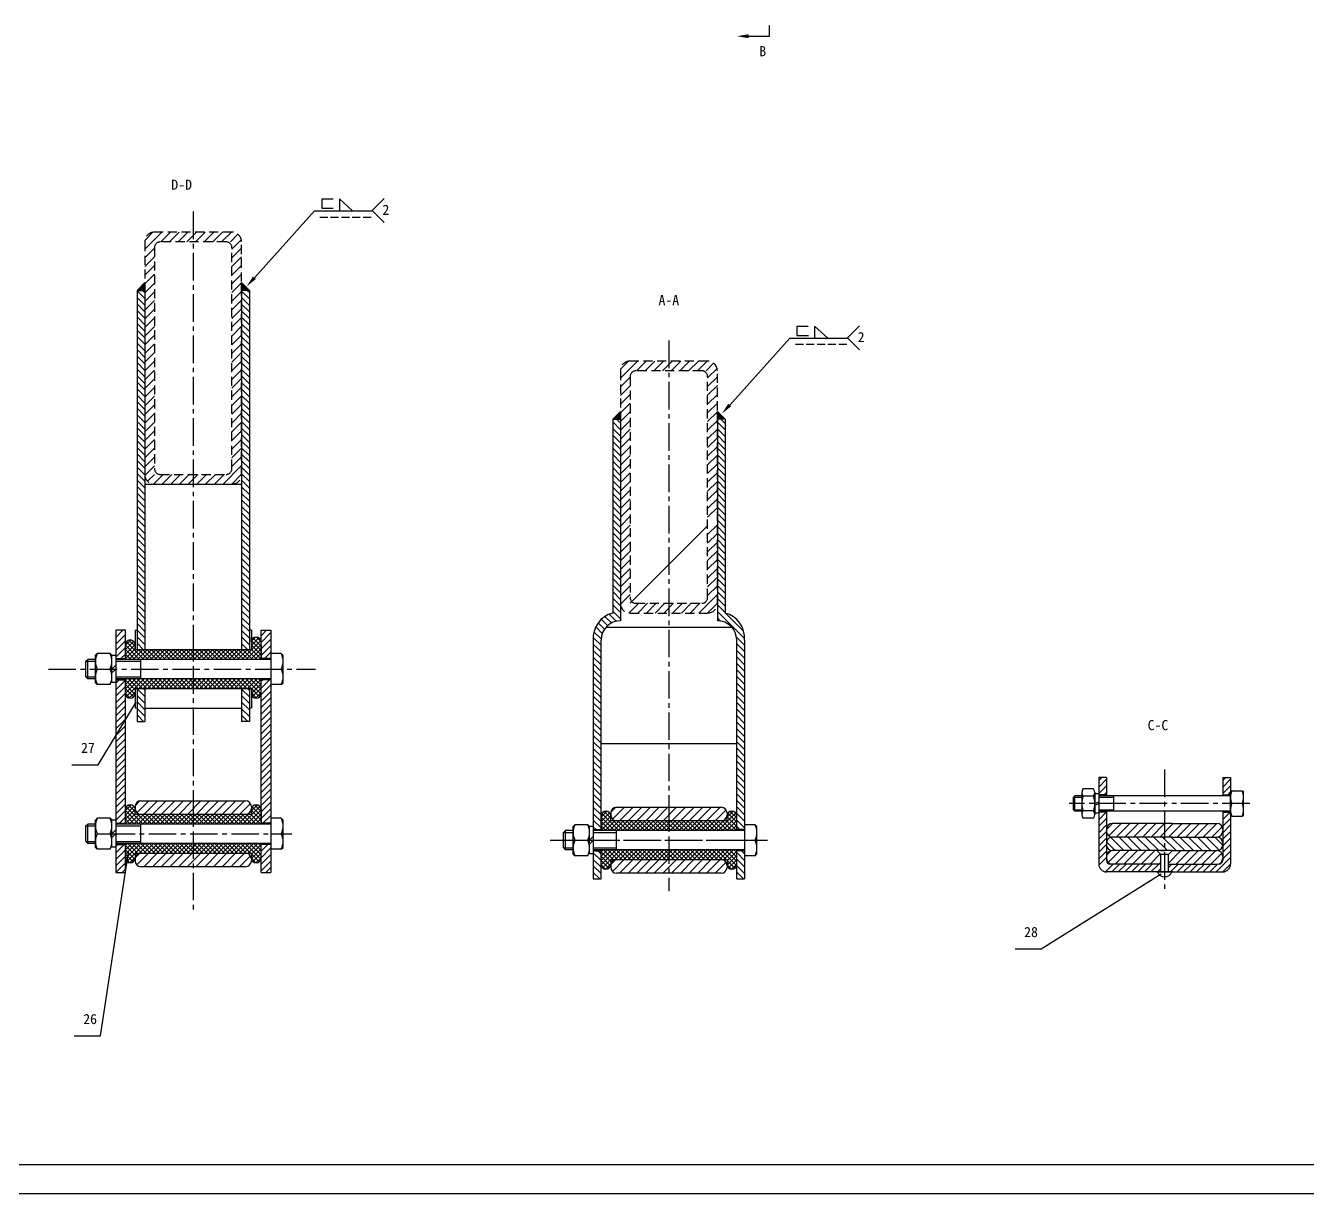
# Model space of a CAD drawing. Header units: millimetres. Extents: x -4667 to 8941, y -1665 to 5310.
# Drawn here: x 4423.8 to 4867, y 3129.6 to 3533.4 of the extents above; entities that cross this region are included whole.
import ezdxf

# ---------------------------------------------------------------- set-up
doc = ezdxf.new("R2010")
doc.units = ezdxf.units.MM
doc.linetypes.add('CENTER2', pattern=[28.575000000000003, 19.05, -3.175, 3.175, -3.175])
doc.linetypes.add('DASHED2', pattern=[9.524999999999999, 6.35, -3.175])
for name, color, linetype in [('尺寸', 4, 'CONTINUOUS'), ('点划线', 6, 'CENTER2'), ('细实线', 3, 'CONTINUOUS'), ('虚线', 4, 'DASHED2')]:
    doc.layers.add(name, color=color, linetype=linetype)
doc.layers.add('粗实线', color=2, linetype='CONTINUOUS', lineweight=30)
doc.styles.get("Standard").update_dxf_attribs({"font": '', "height": 3.5})
doc.styles.get('Standard').set_extended_font_data('SimSun')
pattern_1 = [(135, (4662.968672351, 3238.314031101863), (-1.128144675209312, -1.128144675209312), [])]

msp = doc.modelspace()

# ---------------------------------------------------------------- hatches: boundary and pattern name
at = {"layer": '粗实线', "ltscale": 0.5}
for points in [[(4462.328492694676, 3441.858864045302), (4465.008492694677, 3441.858864045302), (4465.008492694677, 3444.538864045301)], [(4498.508492694677, 3444.538864045301), (4498.508492694677, 3441.858864045302), (4501.188492694675, 3441.858864045302)], [(4626.788676068878, 3397.278160043443), (4629.468676068878, 3397.278160043443), (4629.468676068878, 3399.958160043442)], [(4626.788676068878, 3397.278160043443), (4629.468676068878, 3397.278160043443), (4629.468676068878, 3399.958160043442)], [(4662.968668633122, 3399.958160043443), (4662.968668633122, 3397.278160043443), (4665.648668633123, 3397.278160043443)]]:
    msp.add_hatch(color=256, dxfattribs=at).paths.add_polyline_path(points)
at = {"layer": '细实线', "ltscale": 0.5}
h = msp.add_hatch(dxfattribs=at)
h.set_pattern_fill('ANSI31', color=256, scale=0.5025000000000001, angle=90, style=0)
h.set_pattern_definition([(135, (4462.328492694676, 3292.757710508634), (-1.128144675209312, -1.128144675209312), [])])
h.paths.add_polyline_path([(4465.008492694675, 3375.528864045301), (4465.008492694677, 3441.858864045302), (4462.328492694676, 3441.858864045302), (4462.328492694676, 3324.303796438658), (4462.328492694676, 3317.603796438658), (4465.008492694677, 3317.603796438658)])
h.paths.add_polyline_path([(4498.508492694677, 3317.603796438658), (4501.188492694675, 3317.603796438658), (4501.188492694675, 3324.303796438658), (4501.188492694675, 3441.858864045302), (4498.508492694677, 3441.858864045302), (4498.508492694677, 3375.528864045302)])
h.paths.add_polyline_path([(4498.508492694677, 3292.757710508634), (4501.188492694675, 3292.757710508634), (4501.188492694675, 3297.503796438657), (4501.188492694675, 3304.203796438658), (4498.508492694677, 3304.203796438658)])
h.paths.add_polyline_path([(4465.008492694677, 3304.203796438658), (4462.328492694676, 3304.203796438658), (4462.328492694676, 3297.503796438657), (4462.328492694676, 3292.757710508634), (4465.008492694677, 3292.757710508634)])
h = msp.add_hatch(dxfattribs=at)
h.set_pattern_fill('ANSI31', color=256, scale=0.5025000000000001, angle=90, style=0)
h.set_pattern_definition(pattern_1)
h.paths.add_polyline_path([(4620.088672350999, 3320.89816231722, -0.3677275726219913), (4626.788672351, 3330.278162317221), (4626.788672351, 3397.278156325565), (4626.788676068878, 3397.278160043443), (4629.468672351, 3397.278160043443), (4629.468672351, 3327.598162317221, 0.4142135623730951), (4622.768672351, 3320.89816231722), (4622.768672351, 3255.399031101863), (4620.088672350999, 3255.399031101863)])
h.paths.add_polyline_path([(4620.088672350999, 3244.344031101863), (4620.088672350999, 3248.029031101863), (4622.768672351, 3248.029031101863), (4622.768672351001, 3243.339031101863), (4622.768672351, 3238.314031101863), (4620.088672350999, 3238.314031101863)])
h = msp.add_hatch(dxfattribs=at)
h.set_pattern_fill('ANSI31', color=256, scale=0.5025000000000001, angle=90, style=0)
h.set_pattern_definition(pattern_1)
h.paths.add_polyline_path([(4672.348672351, 3320.89816231722, 0.3677275726219913), (4665.648672351001, 3330.278162317221), (4665.648672351001, 3397.278156325565), (4665.648668633123, 3397.278160043443), (4662.968672351, 3397.278160043443), (4662.968672351, 3327.598162317221, -0.4142135623730951), (4669.668672350999, 3320.89816231722), (4669.668672350999, 3255.399031101863), (4672.348672351, 3255.399031101863)])
h.paths.add_polyline_path([(4672.348672351, 3244.344031101863), (4672.348672351, 3248.029031101863), (4669.668672350999, 3248.029031101863), (4669.668672350999, 3243.339031101863), (4669.668672350999, 3238.314031101863), (4672.348672351, 3238.314031101863)])
h = msp.add_hatch(dxfattribs=at)
h.set_pattern_fill('ANSI31', color=256, scale=0.5025000000000001, style=0)
h.set_pattern_definition([(45, (4454.958492694675, 3240.553796438658), (-1.128144675209312, 1.128144675209312), [])])
h.paths.add_polyline_path([(4508.558492694676, 3307.218796438658), (4505.208492694675, 3307.218796438658), (4505.208492694675, 3302.528796438657), (4505.208492694675, 3257.638796438658), (4508.558492694676, 3257.638796438658)])
h.paths.add_polyline_path([(4458.308492694676, 3307.218796438658), (4454.958492694675, 3307.218796438658), (4454.958492694675, 3257.638796438658), (4458.308492694676, 3257.638796438658)])
h.paths.add_polyline_path([(4458.308492694676, 3250.268796438658), (4454.958492694675, 3250.268796438658), (4454.958492694675, 3240.553796438658), (4458.308492694676, 3240.553796438658)])
h.paths.add_polyline_path([(4508.558492694676, 3250.268796438658), (4505.208492694675, 3250.268796438658), (4505.208492694675, 3245.578796438658), (4505.208492694675, 3240.553796438658), (4508.558492694676, 3240.553796438658)])
h.paths.add_polyline_path([(4508.558492694676, 3324.303796438658), (4505.208492694675, 3324.303796438658), (4505.208492694675, 3314.588796438657), (4508.558492694676, 3314.588796438657)])
h.paths.add_polyline_path([(4458.308492694676, 3324.303796438658), (4454.958492694675, 3324.303796438658), (4454.958492694675, 3314.588796438657), (4458.308492694676, 3314.588796438657)])
h = msp.add_hatch(dxfattribs=at)
h.set_pattern_fill('ANSI37', color=256, scale=0.335, angle=90, style=0)
h.set_pattern_definition([(135, (4458.308492694676, 3243.903796438657), (-0.7520964501395416, -0.7520964501395415), []), (225, (4458.308492694676, 3243.903796438657), (0.7520964501395415, -0.7520964501395416), [])])
h.paths.add_polyline_path([(4505.208492694675, 3319.278796438657), (4505.208492694675, 3320.283796438657, 0.414213562373115), (4503.533492694674, 3321.958796438657, 0.4142135623730418), (4501.858492694675, 3320.283796438657), (4501.858492694675, 3319.613796438658), (4501.858492694675, 3317.603796438658), (4481.758492694677, 3317.603796438658), (4481.758492694677, 3314.253796438657), (4505.208492694675, 3314.253796438657)])
h.paths.add_polyline_path([(4505.208492694675, 3307.553796438658), (4481.758492694677, 3307.553796438658), (4481.758492694677, 3304.203796438658), (4501.858492694675, 3304.203796438658), (4501.858492694675, 3302.528796438657, 0.4142135623730951), (4503.533492694674, 3300.853796438658, 0.4142135623730751), (4505.208492694675, 3302.528796438657)])
h.paths.add_polyline_path([(4481.758492694677, 3307.553796438658), (4458.308492694676, 3307.553796438658), (4458.308492694676, 3302.528796438657, 0.4142135623731483), (4459.983492694677, 3300.853796438658, 0.4142135623730817), (4461.658492694676, 3302.528796438657), (4461.658492694676, 3304.203796438658), (4481.758492694677, 3304.203796438658)])
h.paths.add_polyline_path([(4481.758492694677, 3317.603796438658), (4461.658492694676, 3317.603796438658), (4461.658492694676, 3319.278796438657, 0.4142135623730951), (4459.983492694677, 3320.953796438658, 0.4142135623731483), (4458.308492694676, 3319.278796438657), (4458.308492694676, 3314.253796438657), (4481.758492694677, 3314.253796438657)])
h.paths.add_polyline_path([(4481.758492694677, 3260.653796438657), (4461.658492694676, 3260.653796438657), (4461.658492694676, 3262.328796438658, 0.4142135623730951), (4459.983492694677, 3264.003796438657, 0.4142135623731483), (4458.308492694676, 3262.328796438658), (4458.308492694676, 3257.303796438658), (4481.758492694677, 3257.303796438658)])
h.paths.add_polyline_path([(4505.208492694675, 3262.328796438658, 0.4142135623730951), (4503.533492694674, 3264.003796438657, 0.4142135623730817), (4501.858492694675, 3262.328796438658), (4501.858492694675, 3260.653796438657), (4481.758492694677, 3260.653796438657), (4481.758492694677, 3257.303796438658), (4505.208492694675, 3257.303796438658)])
h.paths.add_polyline_path([(4505.208492694675, 3250.603796438658), (4481.758492694677, 3250.603796438658), (4481.758492694677, 3247.253796438657), (4501.858492694675, 3247.253796438657), (4501.858492694675, 3245.578796438658, 0.4142135623730951), (4503.533492694674, 3243.903796438657, 0.4142135623730751), (4505.208492694675, 3245.578796438657)])
h.paths.add_polyline_path([(4481.758492694677, 3250.603796438658), (4458.308492694676, 3250.603796438658), (4458.308492694676, 3245.578796438658, 0.4142135623731483), (4459.983492694677, 3243.903796438657, 0.4142135623730817), (4461.658492694676, 3245.578796438658), (4461.658492694676, 3247.253796438657), (4481.758492694677, 3247.253796438657)])
h = msp.add_hatch(dxfattribs=at)
h.set_pattern_fill('ANSI31', color=256, scale=0.5025000000000001, style=0)
h.set_pattern_definition([(45, (4794.837009746865, 3240.764241948602), (-1.128144675209312, 1.128144675209312), [])])
h.paths.add_polyline_path([(4840.397009746866, 3261.39565544069), (4837.717009746866, 3261.39565544069), (4837.717009746866, 3252.824241948601), (4837.717009746866, 3248.134241948601), (4837.717009746866, 3245.454241948602, -0.4142135623731672), (4835.707009746866, 3243.444241948601), (4818.957009746866, 3243.444241948601), (4818.957009746866, 3240.764241948602), (4820.096009746865, 3240.764241948602), (4837.717009746866, 3240.764241948602, 0.4142135623730951), (4840.397009746866, 3243.444241948601)])
h.paths.add_polyline_path([(4816.277009746866, 3243.444241948601), (4799.527009746866, 3243.444241948601), (4798.857009746866, 3243.444241948601, -0.4142135623730951), (4797.517009746865, 3244.784241948601), (4797.517009746865, 3248.134241948601), (4797.517009746865, 3252.824241948601), (4797.517009746865, 3261.39565544069), (4794.837009746865, 3261.39565544069), (4794.837009746865, 3261.06065544069), (4794.837009746865, 3243.444241948601, 0.4142135623730951), (4797.517009746865, 3240.764241948602), (4816.277009746866, 3240.764241948602)])
h.paths.add_polyline_path([(4797.517009746865, 3273.437029631574), (4794.837009746865, 3273.437029631574), (4794.837009746865, 3267.425655440689), (4797.517009746865, 3267.425655440689)])
h.paths.add_polyline_path([(4840.397009746866, 3273.437029631574), (4837.717009746866, 3273.437029631574), (4837.717009746866, 3267.425655440689), (4840.397009746866, 3267.425655440689)])
h = msp.add_hatch(dxfattribs=at)
h.set_pattern_fill('ANSI31', color=256, scale=0.67, style=0)
h.set_pattern_definition([(45, (4461.658492694676, 3242.563796438658), (-1.504192900279083, 1.504192900279083), [])])
h.paths.add_polyline_path([(4481.758492694675, 3265.343796438658), (4463.668492694676, 3265.343796438658, 0.4142135623731042), (4461.658492694676, 3263.333796438657), (4461.658492694676, 3262.663796438657, 0.4142135623730951), (4463.668492694676, 3260.653796438657), (4481.758492694677, 3260.653796438657)])
h.paths.add_polyline_path([(4501.858492694675, 3262.663796438657), (4501.858492694675, 3263.333796438657, 0.4142135623730264), (4499.848492694675, 3265.343796438658), (4481.758492694677, 3265.343796438658), (4481.758492694677, 3260.653796438657), (4499.848492694675, 3260.653796438657, 0.4142135623730083)])
h.paths.add_polyline_path([(4501.858492694675, 3244.573796438658), (4501.858492694675, 3245.243796438657, 0.4142135623730862), (4499.848492694675, 3247.253796438657), (4481.758492694677, 3247.253796438657), (4481.758492694677, 3242.563796438658), (4499.848492694675, 3242.563796438658, 0.414213562373114)])
h.paths.add_polyline_path([(4481.758492694675, 3247.253796438657), (4463.668492694676, 3247.253796438657, 0.4142135623730862), (4461.658492694676, 3245.243796438657), (4461.658492694676, 3244.573796438658, 0.4142135623731145), (4463.668492694676, 3242.563796438658), (4481.758492694677, 3242.563796438658)])
h = msp.add_hatch(dxfattribs=at)
h.set_pattern_fill('ANSI37', color=256, scale=0.335, angle=90, style=0)
h.set_pattern_definition([(135, (4622.768672351, 3241.664031101864), (-0.7520964501395416, -0.7520964501395415), []), (225, (4622.768672351, 3241.664031101864), (0.7520964501395415, -0.7520964501395416), [])])
h.paths.add_polyline_path([(4646.218672351, 3258.414031101864), (4646.218672351, 3255.064031101863), (4669.668672350999, 3255.064031101863), (4669.668672350999, 3260.089031101863, 0.4142135623730951), (4667.993672351, 3261.764031101863, 0.4142135623730817), (4666.318672350999, 3260.089031101863), (4666.318672351001, 3258.414031101864)])
h.paths.add_polyline_path([(4626.118672351, 3258.414031101864), (4626.118672351, 3260.089031101863, 0.4142135623730951), (4624.443672351001, 3261.764031101863, 0.4142135623731483), (4622.768672351, 3260.089031101863), (4622.768672351, 3255.064031101863), (4646.218672351, 3255.064031101863), (4646.218672351, 3258.414031101864)])
h.paths.add_polyline_path([(4622.768672351001, 3248.364031101863), (4622.768672351001, 3243.339031101863, 0.4142135623730951), (4624.443672351001, 3241.664031101864, 0.4142135623730817), (4626.118672351, 3243.339031101863), (4626.118672351, 3245.014031101863), (4646.218672351, 3245.014031101863), (4646.218672351, 3248.364031101863)])
h.paths.add_polyline_path([(4646.218672351, 3248.364031101863), (4646.218672351, 3245.014031101863), (4666.318672351001, 3245.014031101863), (4666.318672350999, 3243.339031101863, 0.4142135623730951), (4667.993672351, 3241.664031101864, 0.4142135623730618), (4669.668672350999, 3243.339031101863), (4669.668672350999, 3248.364031101863)])
h = msp.add_hatch(dxfattribs=at)
h.set_pattern_fill('ANSI31', color=256, scale=0.67, style=0)
h.set_pattern_definition([(45, (4626.118672351, 3240.324031101864), (-1.504192900279083, 1.504192900279083), [])])
h.paths.add_polyline_path([(4646.218672351, 3258.414031101864), (4646.218672351, 3263.104031101863), (4628.128672351, 3263.104031101863, 0.4142135623730951), (4626.118672351, 3261.094031101863), (4626.118672351, 3260.424031101863, 0.4142135623730951), (4628.128672351, 3258.414031101864)])
h.paths.add_polyline_path([(4664.308672351, 3258.414031101864, 0.4142135623730061), (4666.318672351001, 3260.424031101863), (4666.318672351001, 3261.094031101863, 0.4142135623730284), (4664.308672351, 3263.104031101863), (4646.218672351, 3263.104031101863), (4646.218672351, 3258.414031101864)])
h.paths.add_polyline_path([(4646.218672351, 3245.014031101863), (4646.218672351, 3240.324031101864), (4664.308672351, 3240.324031101864, 0.4142135623731172), (4666.318672351001, 3242.334031101864), (4666.318672351001, 3243.004031101863, 0.414213562373084), (4664.308672351, 3245.014031101863)])
h.paths.add_polyline_path([(4646.218672351, 3240.324031101864), (4646.218672351, 3245.014031101863), (4628.128672351, 3245.014031101863, 0.4142135623730951), (4626.118672351, 3243.004031101863), (4626.118672351, 3242.334031101864, 0.4142135623731173), (4628.128672351, 3240.324031101864)])
h = msp.add_hatch(dxfattribs=at)
h.set_pattern_fill('ANSI31', color=256, scale=0.67, style=0)
h.set_pattern_definition([(45, (4797.517009746865, 3243.444241948601), (-1.504192900279083, 1.504192900279083), [])])
h.paths.add_polyline_path([(4817.617009746866, 3257.514241948601), (4799.527009746866, 3257.514241948602, 0.4142135623730951), (4797.517009746865, 3255.504241948602), (4797.517009746865, 3254.834241948602, 0.4142135623730951), (4799.527009746866, 3252.824241948601), (4817.617009746866, 3252.824241948601)])
h.paths.add_polyline_path([(4835.707009746866, 3257.514241948602), (4820.297009746866, 3257.514241948601), (4817.617009746866, 3257.514241948601), (4817.617009746866, 3252.824241948601), (4820.297009746866, 3252.824241948601), (4835.707009746866, 3252.824241948601, 0.4142135623730951), (4837.717009746866, 3254.834241948602), (4837.717009746866, 3255.504241948602, 0.4142135623730951)])
h.paths.add_polyline_path([(4837.717009746866, 3246.124241948602, 0.4142135623731007), (4835.707009746866, 3248.134241948601), (4820.297009746866, 3248.134241948601), (4818.957009746866, 3246.794241948602), (4818.957009746866, 3243.444241948601), (4835.707009746866, 3243.444241948601, 0.4142135623731672), (4837.717009746866, 3245.454241948602)])
h.paths.add_polyline_path([(4816.277009746866, 3246.794241948601), (4814.903509746866, 3248.134241948601), (4799.527009746866, 3248.134241948601, 0.4142135623730951), (4797.517009746865, 3246.124241948602), (4797.517009746865, 3245.454241948602, 0.4142135623730951), (4799.527009746866, 3243.444241948601), (4816.277009746866, 3243.444241948601)])
h = msp.add_hatch(dxfattribs=at)
h.set_pattern_fill('ANSI31', color=256, scale=0.67, angle=90, style=0)
h.set_pattern_definition([(135, (4797.517009746865, 3248.134241948601), (-1.504192900279083, -1.504192900279083), [])])
h.paths.add_polyline_path([(4817.617009746866, 3252.824241948601), (4799.527009746866, 3252.824241948601, 0.4142135623730951), (4797.517009746865, 3250.814241948601), (4797.517009746865, 3250.144241948601, 0.4142135623730951), (4799.527009746866, 3248.134241948601), (4817.617009746866, 3248.134241948601)])
h.paths.add_polyline_path([(4837.717009746866, 3250.144241948602), (4837.717009746866, 3250.814241948601, 0.4142135623730951), (4835.707009746866, 3252.824241948601), (4820.297009746866, 3252.824241948601), (4817.617009746866, 3252.824241948601), (4817.617009746866, 3248.134241948601), (4818.957009746866, 3248.134241948601), (4820.297009746866, 3248.134241948601), (4835.707009746866, 3248.134241948601, 0.4142135623731285)])
at = {"layer": '虚线', "ltscale": 0.5}
h = msp.add_hatch(dxfattribs=at)
h.set_pattern_fill('ANSI31', color=256, scale=0.67, style=0)
h.set_pattern_definition([(45, (4465.008492694677, 3374.858864045301), (-1.504192900279083, 1.504192900279083), [])])
h.paths.add_polyline_path([(4495.158492694676, 3378.208864045301), (4481.758492694677, 3378.208864045301), (4481.758492694677, 3374.858864045301), (4495.158492694676, 3374.858864045302, 0.4142135623731218), (4498.508492694677, 3378.208864045301), (4498.508492694677, 3441.858864045302), (4498.508492694677, 3458.608864045302, 0.4142135623730951), (4495.158492694676, 3461.958864045301), (4481.758492694677, 3461.958864045301), (4481.758492694677, 3458.608864045302), (4495.158492694676, 3458.608864045302)])
h.paths.add_polyline_path([(4468.358492694675, 3458.608864045302), (4481.758492694677, 3458.608864045302), (4481.758492694677, 3461.958864045301), (4468.358492694675, 3461.958864045301, 0.4142135623730951), (4465.008492694677, 3458.608864045302), (4465.008492694677, 3378.208864045301, 0.4142135623731017), (4468.358492694675, 3374.858864045301), (4481.758492694677, 3374.858864045302), (4481.758492694677, 3378.208864045301), (4468.358492694675, 3378.208864045301)])
h = msp.add_hatch(dxfattribs=at)
h.set_pattern_fill('ANSI31', color=256, scale=0.67, style=0)
h.set_pattern_definition([(45, (4629.468672351, 3330.278162317221), (-1.504192900279083, 1.504192900279083), [])])
h.paths.add_polyline_path([(4659.618672351, 3333.628162317221), (4646.218672351, 3333.628162317221), (4646.218672351, 3330.278162317221), (4659.618672351, 3330.278162317221, 0.4142135623730685), (4662.968672351, 3333.628162317221), (4662.968672351, 3397.278162317221), (4662.968672351, 3414.028162317221, 0.4142135623730951), (4659.618672351, 3417.378162317221), (4646.218672351, 3417.378162317221), (4646.218672351, 3414.02816231722), (4659.618672351, 3414.028162317221)])
h.paths.add_polyline_path([(4632.818672351001, 3414.028162317221), (4646.218672351, 3414.028162317221), (4646.218672351, 3417.378162317221), (4632.818672351001, 3417.378162317221, 0.4142135623730951), (4629.468672351, 3414.028162317221), (4629.468672351, 3333.628162317221, 0.4142135623731017), (4632.818672351001, 3330.27816231722), (4646.218672351, 3330.278162317221), (4646.218672351, 3333.628162317221), (4632.818672351001, 3333.628162317221)])

# ---------------------------------------------------------------- linework, layer by layer
at = {"layer": '尺寸', "ltscale": 0.5}
for p, q in [((4530.132867107815, 3473.349538016424), (4526.18201361315, 3473.349538016424)), ((4526.18201361315, 3473.349538016424), (4526.18201361315, 3470.266874543826)), ((4526.18201361315, 3470.266874543826), (4530.194589751831, 3470.266874543826)), ((4532.295519208667, 3473.45395223402), (4532.295519208667, 3469.391765235701)), ((4536.832205481667, 3469.391765235701), (4532.295519208667, 3473.45395223402)), ((4525.575491519645, 3467.133906073659), (4528.33200465882, 3467.133906073659)), ((4529.260520405725, 3467.133906073659), (4532.0170335449, 3467.133906073659)), ((4532.295519208667, 3469.391765235701), (4536.832205481667, 3469.391765235701)), ((4533.032594046184, 3467.133906073659), (4535.789107185359, 3467.133906073659)), ((4536.746657033807, 3467.133906073659), (4539.503170172982, 3467.133906073659)), ((4540.547764775816, 3467.133906073659), (4543.304277914991, 3467.133906073659)), ((4694.428157658527, 3429.335470493432), (4690.477304163862, 3429.335470493432)), ((4690.477304163862, 3429.335470493432), (4690.477304163862, 3426.252807020834)), ((4690.477304163862, 3426.252807020834), (4694.489880302543, 3426.252807020834)), ((4696.590809759378, 3429.439884711028), (4696.590809759378, 3425.377697712709)), ((4701.127496032379, 3425.377697712709), (4696.590809759378, 3429.439884711028)), ((4690.012959965039, 3423.192086898462), (4692.769473104214, 3423.192086898462)), ((4693.69798885112, 3423.192086898462), (4696.454501990294, 3423.192086898462)), ((4696.590809759378, 3425.377697712709), (4701.127496032379, 3425.377697712709)), ((4697.470062491579, 3423.192086898462), (4700.226575630753, 3423.192086898462)), ((4701.184125479202, 3423.192086898462), (4703.940638618376, 3423.192086898462)), ((4704.98523322121, 3423.192086898462), (4707.741746360385, 3423.192086898462))]:
    msp.add_line(p, q, dxfattribs=at)
at = {"layer": '点划线', "ltscale": 0.5}
for p, q in [((4481.758492694677, 3469.077143360624), (4481.758492694677, 3227.631767588288)), ((4646.218672351, 3424.496441632544), (4646.218672351, 3234.105490636983)), ((4431.696845980076, 3310.903796438657), (4524.022960557288, 3310.903796438657)), ((4817.617009746866, 3276.132785222664), (4817.617009746866, 3234.916112488076)), ((4847.066009587024, 3264.410655440689), (4784.600092518333, 3264.410655440689)), ((4452.114286969754, 3253.953796438658), (4515.861373633066, 3253.953796438658)), ((4605.143400218743, 3251.714031101863), (4677.88759761537, 3251.714031101863)), ((4616.574466626078, 3251.714031101863), (4680.32155328939, 3251.714031101863))]:
    msp.add_line(p, q, dxfattribs=at)
at = {"layer": '粗实线', "ltscale": 0.5}
for p, q in [((4681.041936280923, 3529.733802358775), (4681.041936280923, 3533.394044034555)), ((4465.008492694677, 3444.538864045301), (4462.328492694676, 3441.858864045302)), ((4465.008492694677, 3441.858864045302), (4465.008492694677, 3444.538864045301)), ((4498.508492694677, 3441.858864045302), (4498.508492694677, 3444.538864045301)), ((4498.508492694677, 3444.538864045301), (4501.188492694675, 3441.858864045302)), ((4462.328492694676, 3441.858864045302), (4462.328492694676, 3324.303796438658)), ((4462.328492694676, 3441.858864045302), (4465.008492694677, 3441.858864045302)), ((4462.328492694676, 3441.858864045302), (4465.008492694677, 3441.858864045302)), ((4465.008492694677, 3441.858864045302), (4465.008492694675, 3375.528864045301)), ((4501.188492694675, 3441.858864045302), (4498.508492694677, 3441.858864045302)), ((4498.508492694677, 3441.858864045302), (4498.508492694677, 3375.528864045302)), ((4501.188492694675, 3441.858864045302), (4501.188492694675, 3324.303796438658)), ((4629.468676068878, 3399.958160043442), (4626.788676068878, 3397.278160043443)), ((4629.468676068878, 3399.958160043442), (4626.788676068878, 3397.278160043443)), ((4629.468676068878, 3397.278160043443), (4629.468676068878, 3399.958160043442)), ((4629.468676068878, 3397.278160043443), (4629.468676068878, 3399.958160043442)), ((4662.968668633122, 3397.278160043443), (4662.968668633122, 3399.958160043442)), ((4662.968668633122, 3399.958160043442), (4665.648668633123, 3397.278160043443)), ((4626.788672351, 3397.278162317221), (4629.468672351, 3397.278162317221)), ((4626.788672351, 3397.278162317221), (4626.788672351, 3330.278162317221)), ((4626.788672351, 3397.278162317221), (4629.468672351, 3397.278162317221)), ((4626.788672351, 3397.278162317221), (4626.788672351, 3330.278162317221)), ((4626.788676068878, 3397.278160043443), (4629.468676068878, 3397.278160043443)), ((4626.788676068878, 3397.278160043443), (4629.468676068878, 3397.278160043443)), ((4629.468672351, 3397.278162317221), (4629.468672351, 3327.598162317221)), ((4629.468672351, 3397.278162317221), (4629.468672351, 3327.598162317221)), ((4665.648668633123, 3397.278160043443), (4662.968668633122, 3397.278160043443)), ((4665.648672351001, 3397.278162317221), (4662.968672351, 3397.278162317221)), ((4662.968672351, 3397.278162317221), (4662.968672351, 3327.598162317221)), ((4665.648672351001, 3397.278162317221), (4665.648672351001, 3330.278162317221)), ((4465.008492694675, 3375.528864045301), (4465.008492694677, 3317.603796438658)), ((4465.008492694675, 3374.858864045302), (4498.508492694677, 3374.858864045302)), ((4498.508492694677, 3375.528864045302), (4498.508492694677, 3317.603796438658)), ((4458.308492694676, 3324.303796438658), (4454.958492694675, 3324.303796438658)), ((4454.958492694675, 3324.303796438658), (4454.958492694675, 3240.553796438658)), ((4458.308492694676, 3314.253796438657), (4458.308492694676, 3324.303796438658)), ((4461.658492694676, 3324.303796438658), (4461.658492694676, 3324.303796438658)), ((4461.658492694676, 3324.303796438658), (4461.658492694676, 3317.603796438658)), ((4461.658492694676, 3324.303796438658), (4462.328492694676, 3324.303796438658)), ((4462.328492694676, 3324.303796438658), (4462.328492694676, 3317.603796438658)), ((4501.188492694675, 3324.303796438658), (4501.188492694675, 3317.603796438658)), ((4501.858492694675, 3324.303796438658), (4501.188492694675, 3324.303796438658)), ((4501.858492694675, 3324.303796438658), (4501.858492694675, 3324.303796438658)), ((4501.858492694675, 3324.303796438658), (4501.858492694675, 3317.603796438658)), ((4505.208492694675, 3324.303796438658), (4508.558492694676, 3324.303796438658)), ((4505.208492694675, 3314.253796438657), (4505.208492694675, 3324.303796438658)), ((4508.558492694676, 3324.303796438658), (4508.558492694676, 3240.553796438658)), ((4624.519235098151, 3325.414031101864), (4667.918109603848, 3325.414031101864)), ((4459.983492694677, 3320.953796438658), (4459.983492694677, 3320.953796438658)), ((4461.658492694676, 3320.283796438658), (4461.658492694676, 3319.613796438658)), ((4461.658492694676, 3317.603796438658), (4461.658492694676, 3319.278796438657)), ((4501.858492694675, 3320.283796438657), (4501.858492694675, 3321.958796438657)), ((4501.858492694675, 3320.283796438658), (4501.858492694675, 3319.613796438657)), ((4501.858492694675, 3320.283796438658), (4501.858492694675, 3319.613796438658)), ((4503.533492694674, 3320.953796438658), (4503.533492694674, 3320.953796438658)), ((4505.208492694675, 3319.278796438657), (4505.208492694675, 3314.253796438657)), ((4620.088672350999, 3320.89816231722), (4620.088672350999, 3259.084031101864)), ((4620.088672350999, 3320.89816231722), (4620.088672351001, 3244.344031101863)), ((4622.768672351, 3255.064031101863), (4622.768672351, 3320.89816231722)), ((4622.768672351, 3255.064031101863), (4622.768672351, 3320.89816231722)), ((4669.668672350999, 3255.064031101863), (4669.668672350999, 3320.89816231722)), ((4672.348672351, 3320.89816231722), (4672.348672351, 3244.344031101863)), ((4448.526492694675, 3316.263796438658), (4447.990492694677, 3315.646993172823)), ((4447.990492694677, 3306.160599704492), (4447.990492694677, 3315.646993172824)), ((4453.082492694677, 3316.263796438658), (4448.526492694675, 3316.263796438658)), ((4453.082492694677, 3316.263796438658), (4453.618492694675, 3315.646993172823)), ((4453.618492694675, 3306.213796438657), (4453.618492694675, 3315.646993172824)), ((4453.618492694675, 3306.883796438658), (4453.618492694675, 3314.923796438658)), ((4501.858492694675, 3317.603796438658), (4461.658492694676, 3317.603796438658)), ((4481.758492694677, 3317.603796438658), (4481.758492694677, 3314.253796438657)), ((4448.526492694675, 3310.903796438657), (4453.082492694677, 3310.903796438657)), ((4453.618492694675, 3310.903796438657), (4454.958492694675, 3312.243796438658)), ((4453.618492694675, 3309.563796438658), (4454.958492694675, 3310.903796438657)), ((4454.958492694675, 3314.588796438657), (4458.308492694676, 3314.588796438657)), ((4508.558492694676, 3314.253796438657), (4454.958492694675, 3314.253796438657)), ((4508.558492694676, 3314.588796438657), (4505.208492694675, 3314.588796438657)), ((4448.526492694675, 3305.543796438658), (4447.990492694677, 3306.160599704492)), ((4508.558492694676, 3307.553796438658), (4454.958492694675, 3307.553796438658)), ((4454.958492694675, 3307.218796438658), (4458.308492694676, 3307.218796438658)), ((4458.308492694676, 3257.303796438658), (4458.308492694676, 3307.553796438658)), ((4481.758492694677, 3307.553796438658), (4481.758492694677, 3304.203796438658)), ((4505.208492694675, 3257.303796438658), (4505.208492694675, 3307.553796438658)), ((4505.208492694675, 3302.528796438657), (4505.208492694675, 3307.553796438658)), ((4508.558492694676, 3307.218796438658), (4505.208492694675, 3307.218796438658)), ((4453.082492694677, 3305.543796438657), (4448.526492694675, 3305.543796438657)), ((4461.658492694676, 3304.203796438658), (4461.658492694676, 3297.503796438657)), ((4461.658492694676, 3304.203796438658), (4501.858492694675, 3304.203796438658)), ((4461.658492694676, 3304.203796438658), (4461.658492694676, 3302.528796438657)), ((4461.658492694676, 3302.193796438658), (4461.658492694676, 3301.523796438658)), ((4462.328492694676, 3304.203796438658), (4462.328492694676, 3297.503796438657)), ((4465.008492694677, 3304.203796438658), (4465.008492694677, 3292.757710508634)), ((4498.508492694677, 3304.203796438658), (4498.508492694677, 3292.757710508634)), ((4501.188492694675, 3304.203796438658), (4501.188492694675, 3297.503796438657)), ((4501.858492694675, 3304.203796438658), (4501.858492694675, 3302.528796438657)), ((4501.858492694675, 3304.203796438658), (4501.858492694675, 3302.528796438657)), ((4501.858492694675, 3302.528796438657), (4501.858492694675, 3297.503796438657)), ((4461.658492694676, 3297.503796438657), (4461.658492694676, 3297.503796438657)), ((4461.658492694676, 3297.503796438657), (4462.328492694676, 3297.503796438657)), ((4462.328492694676, 3297.503796438657), (4462.328492694676, 3292.757710508634)), ((4498.508492694677, 3297.293610508634), (4465.008492694677, 3297.293610508634)), ((4501.188492694675, 3297.503796438657), (4501.188492694675, 3292.757710508634)), ((4501.188492694675, 3297.503796438657), (4501.858492694675, 3297.503796438657)), ((4501.858492694675, 3297.503796438657), (4501.858492694675, 3297.503796438657)), ((4462.328492694676, 3292.757710508634), (4465.008492694677, 3292.757710508634)), ((4501.188492694675, 3292.757710508634), (4498.508492694677, 3292.757710508634)), ((4622.768672351, 3285.214031101863), (4669.668672350999, 3285.214031101863)), ((4794.837009746865, 3273.437029631574), (4794.837009746865, 3243.444241948601)), ((4797.517009746865, 3273.437029631574), (4794.837009746865, 3273.437029631574)), ((4797.517009746865, 3273.437029631574), (4797.517009746865, 3267.09065544069)), ((4837.717009746866, 3273.437029631574), (4837.717009746866, 3267.09065544069)), ((4837.717009746866, 3273.437029631574), (4840.397009746866, 3273.437029631574)), ((4840.397009746866, 3273.437029631574), (4840.397009746866, 3243.444241948601)), ((4788.941009746866, 3268.182196074171), (4788.941009746866, 3260.639114807209)), ((4793.061509746865, 3269.439376285332), (4789.376509746866, 3269.439376285331)), ((4793.061509746865, 3266.925015863011), (4789.376509746866, 3266.925015863011)), ((4793.497009746865, 3268.182196074171), (4793.497009746865, 3260.639114807209)), ((4793.497009746865, 3267.76065544069), (4793.497009746865, 3261.06065544069)), ((4794.837009746865, 3267.76065544069), (4793.497009746865, 3267.76065544069)), ((4793.497009746867, 3266.173691570147), (4793.497009746867, 3266.173691570147)), ((4794.837009746865, 3267.76065544069), (4794.837009746865, 3261.06065544069)), ((4840.832509746866, 3268.765655440689), (4840.397009746865, 3268.264502787199)), ((4840.397009746866, 3260.556808094179), (4840.397009746866, 3268.264502787199)), ((4840.832509746866, 3268.765655440689), (4844.490709746866, 3268.765655440689)), ((4844.490709746866, 3268.765655440689), (4844.926209746865, 3268.264502787199)), ((4844.926209746865, 3260.556808094179), (4844.926209746865, 3268.264502787199)), ((4459.983492694677, 3264.003796438657), (4459.983492694677, 3264.003796438657)), ((4461.658492694676, 3263.333796438657), (4461.658492694676, 3262.663796438657)), ((4461.658492694676, 3260.653796438657), (4461.658492694676, 3262.328796438658)), ((4463.668492694676, 3265.343796438658), (4499.848492694675, 3265.343796438658)), ((4501.858492694675, 3263.333796438657), (4501.858492694675, 3262.663796438657)), ((4501.858492694675, 3263.333796438657), (4501.858492694675, 3262.663796438657)), ((4501.858492694675, 3260.653796438657), (4501.858492694675, 3262.328796438658)), ((4503.533492694674, 3264.003796438657), (4503.533492694674, 3264.003796438657)), ((4505.208492694675, 3262.328796438658), (4505.208492694675, 3257.303796438658)), ((4624.443672351001, 3261.764031101863), (4624.443672351001, 3261.764031101863)), ((4628.128672351, 3263.104031101863), (4664.308672351, 3263.104031101863)), ((4667.993672351, 3261.764031101863), (4667.993672351, 3261.764031101863)), ((4793.061509746865, 3261.89629501837), (4789.376509746866, 3261.89629501837)), ((4793.497009746865, 3264.41065544069), (4794.837009746865, 3264.962307179492)), ((4793.497009746865, 3263.859003701888), (4794.837009746865, 3264.41065544069)), ((4797.517009746865, 3261.73065544069), (4797.517009746865, 3252.824241948601)), ((4837.717009746866, 3261.73065544069), (4837.717009746866, 3252.824241948601)), ((4844.490709746866, 3264.410655440688), (4840.832509746866, 3264.410655440689)), ((4448.526492694675, 3259.313796438658), (4447.990492694677, 3258.696993172824)), ((4447.990492694677, 3249.210599704491), (4447.990492694677, 3258.696993172824)), ((4453.082492694677, 3259.313796438658), (4448.526492694675, 3259.313796438658)), ((4453.082492694677, 3259.313796438658), (4453.618492694675, 3258.696993172824)), ((4453.618492694675, 3249.263796438658), (4453.618492694675, 3258.696993172824)), ((4453.618492694675, 3249.933796438658), (4453.618492694675, 3257.973796438658)), ((4454.958492694675, 3257.638796438658), (4458.308492694676, 3257.638796438658)), ((4508.558492694676, 3257.303796438658), (4454.958492694675, 3257.303796438658)), ((4501.858492694675, 3260.653796438657), (4461.658492694676, 3260.653796438657)), ((4481.758492694677, 3260.653796438657), (4481.758492694677, 3257.303796438658)), ((4508.558492694676, 3257.638796438658), (4505.208492694675, 3257.638796438658)), ((4613.656672351, 3257.074031101864), (4613.120672351, 3256.457227836029)), ((4618.212672351001, 3257.074031101864), (4613.656672351, 3257.074031101864)), ((4618.212672351001, 3257.074031101864), (4618.748672351001, 3256.457227836029)), ((4622.768672351001, 3260.089031101863), (4622.768672351001, 3255.064031101863)), ((4626.118672351, 3261.094031101863), (4626.118672351, 3260.424031101863)), ((4626.118672351, 3258.414031101864), (4626.118672351, 3260.089031101863)), ((4666.318672351001, 3258.414031101864), (4626.118672351, 3258.414031101864)), ((4646.218672351, 3258.414031101864), (4646.218672351, 3255.064031101863)), ((4666.318672351001, 3261.094031101863), (4666.318672351001, 3260.424031101863)), ((4666.318672351001, 3261.094031101863), (4666.318672351001, 3260.424031101863)), ((4666.318672351001, 3258.414031101864), (4666.318672350999, 3260.089031101863)), ((4793.061509746865, 3259.381934596049), (4789.376509746866, 3259.381934596049)), ((4794.837009746865, 3261.06065544069), (4793.497009746865, 3261.06065544069)), ((4820.297009746866, 3257.514241948601), (4799.527009746866, 3257.514241948602)), ((4820.297009746866, 3257.514241948601), (4835.707009746866, 3257.514241948602)), ((4840.397009746866, 3260.556808094179), (4840.832509746864, 3260.05565544069)), ((4840.832509746866, 3260.055655440689), (4844.490709746866, 3260.055655440689)), ((4844.926209746865, 3260.556808094179), (4844.490709746866, 3260.05565544069)), ((4448.526492694675, 3253.953796438658), (4453.082492694677, 3253.953796438658)), ((4453.618492694675, 3253.953796438658), (4454.958492694675, 3255.293796438658)), ((4453.618492694675, 3252.613796438658), (4454.958492694675, 3253.953796438658)), ((4613.120672351, 3246.970834367698), (4613.120672351, 3256.45722783603)), ((4618.748672351001, 3247.024031101863), (4618.748672351001, 3256.45722783603)), ((4618.748672351001, 3247.694031101863), (4618.748672351001, 3255.734031101863)), ((4618.748672351001, 3251.714031101863), (4620.088672351001, 3253.054031101863)), ((4620.088672351001, 3255.399031101863), (4622.768672351, 3255.399031101863)), ((4672.348672351, 3255.064031101863), (4620.088672351001, 3255.064031101863)), ((4672.348672351, 3255.399031101863), (4668.948853215974, 3255.399031101863)), ((4797.517009746865, 3255.504241948602), (4797.517009746865, 3254.834241948602)), ((4797.517009746865, 3252.824241948601), (4797.517009746865, 3248.134241948601)), ((4820.297009746866, 3252.824241948601), (4799.527009746866, 3252.824241948601)), ((4820.297009746866, 3252.824241948601), (4835.707009746866, 3252.824241948601)), ((4837.717009746866, 3255.504241948602), (4837.717009746866, 3254.834241948602)), ((4837.717009746866, 3252.824241948601), (4837.717009746866, 3248.134241948601)), ((4448.526492694675, 3248.593796438658), (4447.990492694677, 3249.210599704492)), ((4453.082492694677, 3248.593796438658), (4448.526492694675, 3248.593796438658)), ((4508.558492694676, 3250.603796438658), (4454.958492694675, 3250.603796438658)), ((4454.958492694675, 3250.268796438658), (4458.308492694676, 3250.268796438658)), ((4458.308492694676, 3240.553796438658), (4458.308492694676, 3250.603796438658)), ((4481.758492694677, 3250.603796438658), (4481.758492694677, 3247.253796438657)), ((4505.208492694675, 3240.553796438658), (4505.208492694675, 3250.603796438658)), ((4505.208492694675, 3245.578796438658), (4505.208492694675, 3250.603796438658)), ((4508.558492694676, 3250.268796438658), (4505.208492694675, 3250.268796438658)), ((4613.656672351, 3251.714031101863), (4618.212672351001, 3251.714031101863)), ((4618.748672351001, 3250.374031101863), (4620.088672351001, 3251.714031101863)), ((4672.348672351, 3248.364031101863), (4620.088672351001, 3248.364031101863)), ((4622.768672351001, 3238.314031101863), (4622.768672351001, 3248.364031101863)), ((4646.218672351, 3248.364031101863), (4646.218672351, 3245.014031101863)), ((4669.668672350999, 3238.314031101863), (4669.668672350999, 3248.364031101863)), ((4669.668672350999, 3243.339031101863), (4669.668672350999, 3248.364031101863)), ((4797.517009746865, 3250.814241948601), (4797.517009746865, 3250.144241948601)), ((4837.717009746866, 3250.814241948601), (4837.717009746866, 3250.144241948601)), ((4461.658492694676, 3247.253796438657), (4501.858492694675, 3247.253796438657)), ((4461.658492694676, 3247.253796438657), (4461.658492694676, 3245.578796438658)), ((4461.658492694676, 3245.243796438657), (4461.658492694676, 3244.573796438658)), ((4501.858492694675, 3247.253796438657), (4501.858492694675, 3245.578796438658)), ((4501.858492694675, 3247.253796438657), (4501.858492694675, 3245.578796438658)), ((4501.858492694675, 3245.243796438657), (4501.858492694675, 3244.573796438658)), ((4613.656672351, 3246.354031101863), (4613.120672351, 3246.970834367698)), ((4618.212672351001, 3246.354031101863), (4613.656672351, 3246.354031101863)), ((4620.088672351001, 3248.029031101863), (4622.768672351001, 3248.029031101863)), ((4620.088672351001, 3244.344031101863), (4620.088672351001, 3238.314031101863)), ((4626.118672351, 3245.014031101863), (4666.318672351001, 3245.014031101863)), ((4626.118672351, 3245.014031101863), (4626.118672351, 3243.339031101863)), ((4666.318672351001, 3245.014031101863), (4666.318672351001, 3243.339031101863)), ((4666.318672351001, 3245.014031101863), (4666.318672350999, 3243.339031101863)), ((4672.348672351, 3248.029031101863), (4669.668672350999, 3248.029031101863)), ((4672.348672351, 3244.344031101863), (4672.348672351, 3238.314031101863)), ((4797.517009746865, 3248.134241948601), (4797.517009746865, 3244.784241948601)), ((4797.517009746865, 3246.124241948602), (4797.517009746865, 3245.454241948602)), ((4820.297009746866, 3248.134241948601), (4799.527009746866, 3248.134241948601)), ((4814.903509746866, 3248.134241948601), (4816.277009746866, 3246.794241948602)), ((4816.277009746866, 3248.134241948601), (4817.617009746866, 3248.134241948601)), ((4816.277009746866, 3240.764241948602), (4816.277009746866, 3246.794241948602)), ((4818.957009746866, 3246.794241948602), (4816.277009746866, 3246.794241948602)), ((4818.957009746866, 3248.134241948601), (4817.617009746866, 3248.134241948601)), ((4818.957009746866, 3246.794241948602), (4820.297009746866, 3248.134241948601)), ((4818.957009746866, 3240.764241948602), (4818.957009746866, 3246.794241948602)), ((4820.297009746866, 3248.134241948601), (4835.707009746866, 3248.134241948601)), ((4837.717009746866, 3248.134241948601), (4837.717009746866, 3244.784241948601)), ((4837.717009746866, 3246.124241948602), (4837.717009746866, 3245.454241948602)), ((4454.958492694675, 3240.553796438658), (4458.308492694676, 3240.553796438658)), ((4499.848492694675, 3242.563796438658), (4463.668492694676, 3242.563796438658)), ((4505.208492694675, 3240.553796438658), (4508.558492694676, 3240.553796438658)), ((4626.118672351, 3243.004031101863), (4626.118672351, 3242.334031101864)), ((4664.308672351, 3240.324031101864), (4628.128672351, 3240.324031101864)), ((4666.318672351001, 3243.004031101863), (4666.318672351001, 3242.334031101864)), ((4820.297009746866, 3240.764241948602), (4797.517009746865, 3240.764241948602)), ((4799.527009746866, 3243.444241948601), (4798.857009746866, 3243.444241948601)), ((4816.243509746866, 3243.444241948601), (4799.527009746866, 3243.444241948601)), ((4814.937009746865, 3240.764241948602), (4837.717009746866, 3240.764241948602)), ((4816.277009746866, 3240.764241948602), (4815.138009746866, 3240.764241948602)), ((4817.617009746866, 3240.764241948602), (4816.277009746866, 3240.764241948602)), ((4817.617009746866, 3240.764241948602), (4818.957009746866, 3240.764241948602)), ((4818.957009746866, 3240.764241948602), (4820.096009746865, 3240.764241948602)), ((4818.990509746865, 3243.444241948601), (4835.707009746866, 3243.444241948601)), ((4620.088672351001, 3238.314031101863), (4622.768672351001, 3238.314031101863)), ((4669.668672350999, 3238.314031101863), (4672.348672351, 3238.314031101863))]:
    msp.add_line(p, q, dxfattribs=at)
at = {"layer": '粗实线'}
for p, q in [((4454.958492694675, 3315.593796438658), (4453.618492694675, 3315.593796438658)), ((4512.216692694676, 3316.263796438658), (4508.558492694676, 3316.263796438658)), ((4512.846492694676, 3315.633996438657), (4512.216692694676, 3316.263796438658)), ((4512.846492694676, 3306.173596438657), (4512.846492694676, 3315.633996438657)), ((4444.640492694676, 3313.583796438657), (4445.310492694676, 3314.253796438657)), ((4444.640492694676, 3308.223796438658), (4444.640492694676, 3313.583796438657)), ((4448.022779032766, 3314.253796438657), (4445.310492694676, 3314.253796438657)), ((4445.310492694676, 3307.553796438658), (4445.310492694676, 3314.253796438657)), ((4463.668492694676, 3307.553796438658), (4463.668492694676, 3314.253796438657)), ((4508.558492694676, 3310.903796438657), (4512.214219740305, 3310.903796438657)), ((4445.310492694676, 3307.553796438658), (4444.640492694676, 3308.223796438658)), ((4448.022779032766, 3307.553796438658), (4445.310492694676, 3307.553796438658)), ((4454.958492694675, 3306.213796438657), (4453.618492694675, 3306.213796438657)), ((4512.216692694676, 3305.543796438657), (4512.846492694676, 3306.173596438657)), ((4512.216692694676, 3305.543796438657), (4508.558492694676, 3305.543796438657)), ((4786.071077429431, 3266.55465544069), (4786.607077429431, 3267.09065544069)), ((4786.071077429431, 3262.26665544069), (4786.071077429431, 3266.55465544069)), ((4786.607077429431, 3261.73065544069), (4786.607077429431, 3267.09065544069)), ((4788.941009746866, 3267.09065544069), (4786.607077429431, 3267.09065544069)), ((4797.517009746865, 3267.425655440689), (4794.837009746865, 3267.425655440689)), ((4840.397009746866, 3267.09065544069), (4794.837009746865, 3267.09065544069)), ((4800.007077429431, 3261.73065544069), (4800.007077429431, 3267.09065544069)), ((4837.717009746866, 3267.425655440689), (4840.397009746866, 3267.425655440689)), ((4786.607077429431, 3261.73065544069), (4786.071077429431, 3262.26665544069)), ((4788.941009746866, 3261.73065544069), (4786.607077429431, 3261.73065544069)), ((4840.419354136317, 3261.73065544069), (4794.837009746865, 3261.73065544069)), ((4444.640492694676, 3256.633796438658), (4445.310492694676, 3257.303796438658)), ((4448.022779032766, 3257.303796438658), (4445.310492694676, 3257.303796438658)), ((4445.310492694676, 3250.603796438658), (4445.310492694676, 3257.303796438658)), ((4454.958492694675, 3258.643796438658), (4453.618492694675, 3258.643796438658)), ((4463.668492694676, 3250.603796438658), (4463.668492694676, 3257.303796438658)), ((4512.216692694676, 3259.313796438658), (4508.558492694676, 3259.313796438658)), ((4512.846492694676, 3258.683996438658), (4512.216692694676, 3259.313796438658)), ((4512.846492694676, 3249.223596438658), (4512.846492694676, 3258.683996438658)), ((4676.006872350999, 3257.074031101864), (4672.348672351001, 3257.074031101864)), ((4676.636672351, 3256.444231101863), (4676.006872350999, 3257.074031101864)), ((4797.517009746865, 3261.39565544069), (4794.837009746865, 3261.39565544069)), ((4837.717009746866, 3261.39565544069), (4840.397009746866, 3261.39565544069)), ((4444.640492694676, 3251.273796438658), (4444.640492694676, 3256.633796438658)), ((4508.558492694676, 3253.953796438658), (4512.214219740305, 3253.953796438658)), ((4609.770672351, 3254.394031101863), (4610.440672351, 3255.064031101863)), ((4609.770672351, 3249.034031101864), (4609.770672351, 3254.394031101863)), ((4613.152958689092, 3255.064031101863), (4610.440672351, 3255.064031101863)), ((4610.440672351, 3248.364031101863), (4610.440672351, 3255.064031101863)), ((4620.088672350999, 3256.404031101863), (4618.748672351001, 3256.404031101863)), ((4628.128672351, 3248.364031101863), (4628.128672351, 3255.064031101863)), ((4676.636672351, 3246.983831101863), (4676.636672351, 3256.444231101863)), ((4445.310492694676, 3250.603796438658), (4444.640492694676, 3251.273796438658)), ((4448.022779032766, 3250.603796438658), (4445.310492694676, 3250.603796438658)), ((4454.958492694675, 3249.263796438658), (4453.618492694675, 3249.263796438658)), ((4512.216692694676, 3248.593796438658), (4508.558492694676, 3248.593796438658)), ((4512.216692694676, 3248.593796438658), (4512.846492694676, 3249.223596438658)), ((4610.440672351, 3248.364031101863), (4609.770672351, 3249.034031101864)), ((4613.152958689092, 3248.364031101863), (4610.440672351, 3248.364031101863)), ((4672.348672351, 3251.714031101863), (4676.004399396628, 3251.714031101863)), ((4620.088672351001, 3247.024031101863), (4618.748672351001, 3247.024031101863)), ((4676.006872350999, 3246.354031101863), (4672.348672351001, 3246.354031101863)), ((4676.006872350999, 3246.354031101863), (4676.636672351, 3246.983831101863)), ((4104.804551711404, 3139.59627445847), (5258.804551711404, 3139.59627445847))]:
    msp.add_line(p, q, dxfattribs=at)
at = {"layer": '粗实线', "ltscale": 0.5}
for centre, radius, start, end in [((4628.953354645186, 3321.649103535659), 8.89643214386504, 104.0825887659377, 184.8420556501099), ((4628.953354645186, 3321.649103535659), 8.89643214386504, 104.0825887659377, 184.8420556501099), ((4663.483990056815, 3321.649103535659), 8.89643214386504, 355.1579443498901, 75.91741123406227), ((4629.468672351, 3320.89816231722), 6.7, 90, 180), ((4629.468672351, 3320.89816231722), 6.7, 90, 180), ((4662.968672351, 3320.89816231722), 6.7, 0, 90), ((4459.983492694677, 3319.278796438657), 1.675, 90, 180), ((4459.983492694677, 3319.278796438657), 1.675, 0, 90), ((4503.533492694674, 3320.283796438658), 1.675, 90, 180), ((4503.533492694674, 3320.283796438657), 1.675, 0, 90), ((4454.958492694675, 3313.583796438657), 6.968000000000001, 157.3801350519716, 202.6198649480284), ((4446.650492694676, 3313.583796438657), 6.968000000000001, 337.3801350519716, 22.6198649480284), ((4454.958492694675, 3308.223796438658), 6.968000000000001, 157.3801350519716, 202.6198649480284), ((4446.650492694676, 3308.223796438658), 6.968000000000001, 337.3801350519716, 22.6198649480284), ((4459.983492694677, 3302.528796438657), 1.675, 180, 270), ((4459.983492694677, 3302.528796438657), 1.675, 270, 0), ((4503.533492694674, 3302.528796438657), 1.675, 180, 270), ((4503.533492694674, 3302.528796438657), 1.675, 270, 0), ((4790.973343080199, 3268.182196074171), 2.032333333333085, 141.7867892982169, 218.2132107017831), ((4796.417093080199, 3264.41065544069), 7.476083333332803, 160.3471403682917, 199.6528596317083), ((4791.464676413532, 3268.182196074171), 2.032333333333085, 321.7867892982169, 38.21321070178305), ((4786.020926413534, 3264.41065544069), 7.476083333332803, 340.3471403682917, 19.65285963170827), ((4846.058509746865, 3266.58815544069), 5.661500000000001, 157.3801350519716, 202.6198649480284), ((4839.264709746865, 3266.58815544069), 5.661500000000001, 337.3801350519716, 22.6198649480284), ((4459.983492694677, 3262.328796438658), 1.675, 90, 180), ((4459.983492694677, 3262.328796438658), 1.675, 0, 90), ((4463.668492694676, 3263.333796438657), 2.01, 90, 180), ((4463.668492694676, 3262.663796438657), 2.01, 180, 270), ((4499.848492694675, 3263.333796438657), 2.01, 0, 90), ((4499.848492694675, 3262.663796438657), 2.01, 270, 0), ((4503.533492694674, 3262.328796438658), 1.675, 90, 180), ((4503.533492694674, 3262.328796438658), 1.675, 0, 90), ((4624.443672351001, 3260.089031101863), 1.675, 90, 180), ((4624.443672351001, 3260.089031101863), 1.675, 0, 90), ((4628.128672351, 3261.094031101863), 2.01, 90, 180), ((4664.308672351, 3261.094031101863), 2.01, 0, 90), ((4667.993672351, 3260.089031101863), 1.675, 90, 180), ((4667.993672351, 3260.089031101863), 1.675, 0, 90), ((4790.973343080199, 3260.639114807209), 2.032333333333085, 141.7867892982169, 218.2132107017831), ((4791.464676413532, 3260.639114807209), 2.032333333333085, 321.7867892982169, 38.21321070178305), ((4846.058509746865, 3262.233155440689), 5.661500000000001, 157.3801350519716, 202.6198649480284), ((4839.264709746865, 3262.233155440689), 5.661500000000001, 337.3801350519716, 22.6198649480284), ((4454.958492694675, 3256.633796438658), 6.968000000000001, 157.3801350519716, 202.6198649480284), ((4446.650492694676, 3256.633796438658), 6.968000000000001, 337.3801350519716, 22.6198649480284), ((4620.088672351001, 3254.394031101863), 6.968000000000001, 157.3801350519716, 202.6198649480284), ((4611.780672351, 3254.394031101863), 6.968000000000001, 337.3801350519716, 22.6198649480284), ((4628.128672351, 3260.424031101863), 2.01, 180, 270), ((4664.308672351, 3260.424031101863), 2.01, 270, 0), ((4799.527009746866, 3255.504241948602), 2.01, 90, 180), ((4835.707009746866, 3255.504241948602), 2.01, 0, 90), ((4454.958492694675, 3251.273796438658), 6.968000000000001, 157.3801350519716, 202.6198649480284), ((4446.650492694676, 3251.273796438658), 6.968000000000001, 337.3801350519716, 22.6198649480284), ((4799.527009746866, 3254.834241948602), 2.01, 180, 270), ((4799.527009746866, 3250.814241948601), 2.01, 90, 180), ((4835.707009746866, 3254.834241948602), 2.01, 270, 0), ((4835.707009746866, 3250.814241948601), 2.01, 0, 90), ((4620.088672351001, 3249.034031101864), 6.968000000000001, 157.3801350519716, 202.6198649480284), ((4611.780672351, 3249.034031101864), 6.968000000000001, 337.3801350519716, 22.6198649480284), ((4799.527009746866, 3250.144241948601), 2.01, 180, 270), ((4835.707009746866, 3250.144241948601), 2.01, 270, 0), ((4459.983492694677, 3245.578796438658), 1.675, 180, 270), ((4459.983492694677, 3245.578796438658), 1.675, 270, 0), ((4463.668492694676, 3245.243796438657), 2.01, 90, 180), ((4463.668492694676, 3244.573796438657), 2.01, 180, 270), ((4499.848492694675, 3245.243796438657), 2.01, 0, 90), ((4499.848492694675, 3244.573796438657), 2.01, 270, 0), ((4503.533492694674, 3245.578796438658), 1.675, 180, 270), ((4503.533492694674, 3245.578796438658), 1.675, 270, 0), ((4628.128672351, 3243.004031101863), 2.01, 90, 180), ((4664.308672351, 3243.004031101863), 2.01, 0, 90), ((4799.527009746866, 3246.124241948602), 2.01, 90, 180), ((4799.527009746866, 3245.454241948602), 2.01, 180, 270), ((4798.857009746866, 3244.784241948601), 1.34, 180, 270), ((4835.707009746866, 3246.124241948602), 2.01, 0, 90), ((4835.707009746866, 3245.454241948602), 2.01, 270, 0), ((4836.377009746866, 3244.784241948601), 1.34, 270, 0), ((4624.443672351001, 3243.339031101863), 1.675, 180, 270), ((4624.443672351001, 3243.339031101863), 1.675, 270, 0), ((4628.128672351, 3242.334031101864), 2.01, 180, 270), ((4664.308672351, 3242.334031101864), 2.01, 270, 0), ((4667.993672351, 3243.339031101863), 1.675, 180, 270), ((4667.993672351, 3243.339031101863), 1.675, 270, 0), ((4797.517009746865, 3243.444241948601), 2.68, 180, 270), ((4817.617009746866, 3241.657145794756), 2.63490384615352, 199.8083664259984, 340.1916335740595), ((4837.717009746866, 3243.444241948601), 2.68, 270, 0)]:
    msp.add_arc(centre, radius, start, end, dxfattribs=at)
at = {"layer": '粗实线'}
for centre in [(4506.850530795309, 3313.583796438657), (4506.850530795309, 3308.223796438658), (4506.850530795309, 3256.633796438658), (4670.640710451633, 3254.394031101863), (4506.850530795309, 3251.273796438658), (4670.640710451633, 3249.034031101864)]:
    msp.add_arc(centre, 5.995961899366416, 333.450713350183, 26.54928664981693, dxfattribs=at)
at = {"layer": '细实线', "ltscale": 0.5}
for p, q in [((4547.813512718341, 3473.582785734339), (4543.651497840523, 3469.453070796185)), ((4523.725134325037, 3469.368183044601), (4543.510365363218, 3469.368183044601)), ((4547.772277963624, 3465.332904275456), (4543.635084886189, 3469.469483750519)), ((4712.067568514336, 3421.318836752464), (4707.930375436901, 3425.455416227526)), ((4712.108803269053, 3429.568718211347), (4707.946788391235, 3425.439003273193)), ((4688.020424875749, 3425.354115521609), (4707.80565591393, 3425.354115521609)), ((4448.898365404259, 3277.815104595574), (4462.00488017419, 3299.495620652877)), ((4439.820753255501, 3277.815104595574), (4448.898365404259, 3277.815104595574)), ((4449.663380888551, 3184.017632408858), (4459.398141562804, 3247.574232339903)), ((4774.960562560807, 3214.104855929584), (4816.464932076877, 3240.066429292536)), ((4765.882950412049, 3214.104855929584), (4774.960562560807, 3214.104855929584)), ((4440.585768739793, 3184.017632408858), (4449.663380888551, 3184.017632408858))]:
    msp.add_line(p, q, dxfattribs=at)
at = {"layer": '细实线'}
for p, q in [((4444.640492694676, 3313.583796438657), (4447.990492694677, 3313.583796438657)), ((4454.958492694675, 3313.583796438657), (4463.668492694676, 3313.583796438657)), ((4444.640492694676, 3308.223796438658), (4447.990492694677, 3308.223796438658)), ((4454.958492694675, 3308.223796438658), (4463.668492694676, 3308.223796438658)), ((4786.071077429431, 3266.55465544069), (4788.941009746866, 3266.55465544069)), ((4794.837009746865, 3266.55465544069), (4800.007077429431, 3266.55465544069)), ((4786.071077429431, 3262.26665544069), (4788.941009746866, 3262.26665544069)), ((4794.837009746865, 3262.26665544069), (4800.007077429431, 3262.26665544069)), ((4444.640492694676, 3256.633796438658), (4447.990492694677, 3256.633796438658)), ((4454.958492694675, 3256.633796438658), (4463.668492694676, 3256.633796438658)), ((4609.770672351, 3254.394031101863), (4613.120672351, 3254.394031101863)), ((4620.088672351001, 3254.394031101863), (4628.128672351, 3254.394031101863)), ((4444.640492694676, 3251.273796438658), (4447.990492694677, 3251.273796438658)), ((4454.958492694675, 3251.273796438658), (4463.668492694676, 3251.273796438658)), ((4609.770672351, 3249.034031101864), (4613.120672351, 3249.034031101864)), ((4620.088672351001, 3249.034031101864), (4628.128672351, 3249.034031101864)), ((4079.804551711404, 3129.59627445847), (5268.804551711404, 3129.59627445847))]:
    msp.add_line(p, q, dxfattribs=at)
at = {"layer": '细实线', "linetype": 'ByBlock', "lineweight": -2, "ltscale": 0.5}
for points in [[(4673.777386596019, 3529.733802358774), (4681.041936280923, 3529.733802358775)], [(4502.939195009305, 3446.212821340876), (4523.725135854933, 3469.368185432237)], [(4667.234485560017, 3402.198753817884), (4688.020426405645, 3425.354117909244)]]:
    msp.add_lwpolyline(points, dxfattribs=at)
at = {"layer": '细实线', "ltscale": 0.5}
for points in [[(4673.777386596019, 3529.067135692108), (4669.777386596019, 3529.733802358774), (4673.777386596019, 3530.400469025441)], [(4502.444633447716, 3446.659870897686), (4500.256897668442, 3443.24545197135), (4503.433756570892, 3445.765771784066)], [(4666.739923998428, 3402.645803374694), (4664.552188219153, 3399.231384448358), (4667.729047121604, 3401.751704261073)]]:
    msp.add_solid(points, dxfattribs=at)
at = {"layer": '虚线', "ltscale": 0.5}
for p, q in [((4495.158492694676, 3461.958864045301), (4468.358492694675, 3461.958864045301)), ((4465.008492694677, 3458.608864045302), (4465.008492694677, 3378.208864045301)), ((4468.358492694675, 3456.608864045302), (4468.358492694675, 3380.208864045301)), ((4493.158492694675, 3458.608864045302), (4470.358492694675, 3458.608864045302)), ((4495.158492694675, 3380.208864045301), (4495.158492694675, 3456.608864045302)), ((4498.508492694677, 3378.208864045301), (4498.508492694677, 3458.608864045302)), ((4659.618672351, 3417.378162317221), (4632.818672351001, 3417.378162317221)), ((4629.468672351, 3414.028162317221), (4629.468672351, 3333.628162317221)), ((4657.618672351, 3414.028162317221), (4634.818672351002, 3414.028162317221)), ((4662.968672351, 3333.628162317221), (4662.968672351, 3414.028162317221)), ((4632.818672351002, 3412.028162317221), (4632.818672351001, 3335.628162317222)), ((4659.618672351001, 3335.628162317221), (4659.618672351, 3412.028162317221)), ((4470.358492694675, 3378.208864045301), (4493.158492694675, 3378.208864045301)), ((4468.358492694675, 3374.858864045302), (4495.158492694676, 3374.858864045302)), ((4634.818672351001, 3333.628162317222), (4657.618672351001, 3333.628162317221)), ((4632.818672351001, 3330.27816231722), (4659.618672351, 3330.27816231722))]:
    msp.add_line(p, q, dxfattribs=at)
for centre, radius, start, end in [((4468.358492694675, 3458.608864045302), 3.35, 90, 180), ((4495.158492694676, 3458.608864045302), 3.35, 0, 90), ((4470.358492694675, 3456.608864045302), 2, 90, 180), ((4493.158492694675, 3456.608864045302), 2, 0, 90), ((4632.818672351001, 3414.028162317221), 3.35, 90, 180), ((4659.618672351, 3414.028162317221), 3.35, 0, 90), ((4634.818672351002, 3412.028162317221), 2, 90, 180), ((4657.618672351, 3412.028162317221), 2, 0, 90), ((4468.358492694675, 3378.208864045301), 3.35, 180, 270), ((4470.358492694675, 3380.208864045301), 2, 180, 270), ((4493.158492694675, 3380.208864045301), 2, 270, 0), ((4495.158492694676, 3378.208864045301), 3.35, 270, 0), ((4632.818672351001, 3333.628162317221), 3.35, 180, 270), ((4632.818672351001, 3333.628162317221), 3.35, 180, 270), ((4632.818672351001, 3333.628162317221), 3.35, 180, 270), ((4634.818672351001, 3335.628162317222), 2, 180, 270), ((4657.618672351001, 3335.628162317221), 2, 270, 0), ((4659.618672351, 3333.628162317221), 3.35, 270, 0)]:
    msp.add_arc(centre, radius, start, end, dxfattribs=at)

# ---------------------------------------------------------------- texts
at = {"layer": '细实线', "ltscale": 0.5, "char_height": 3.5, "attachment_point": 1}
for s, insert in [('B', (4677.468291737106, 3526.310119822856)), ('D-D', (4474.188045608589, 3480.145831576423)), ('2', (4547.184930879521, 3471.464714769436)), ('A-A', (4642.631406808261, 3440.225131725214)), ('2', (4711.480221430233, 3427.450647246444)), ('C-C', (4811.732867040751, 3293.266103844926)), ('27', (4442.981425336911, 3285.431191189738)), ('28', (4769.04362249346, 3221.720942523749)), ('26', (4443.746440821204, 3191.633719003023))]:
    msp.add_mtext_dynamic_manual_height_columns(s, width=62.72734988980665, gutter_width=17.5, heights=[0], dxfattribs=dict(at, insert=insert))

doc.saveas('drawing.dxf')
